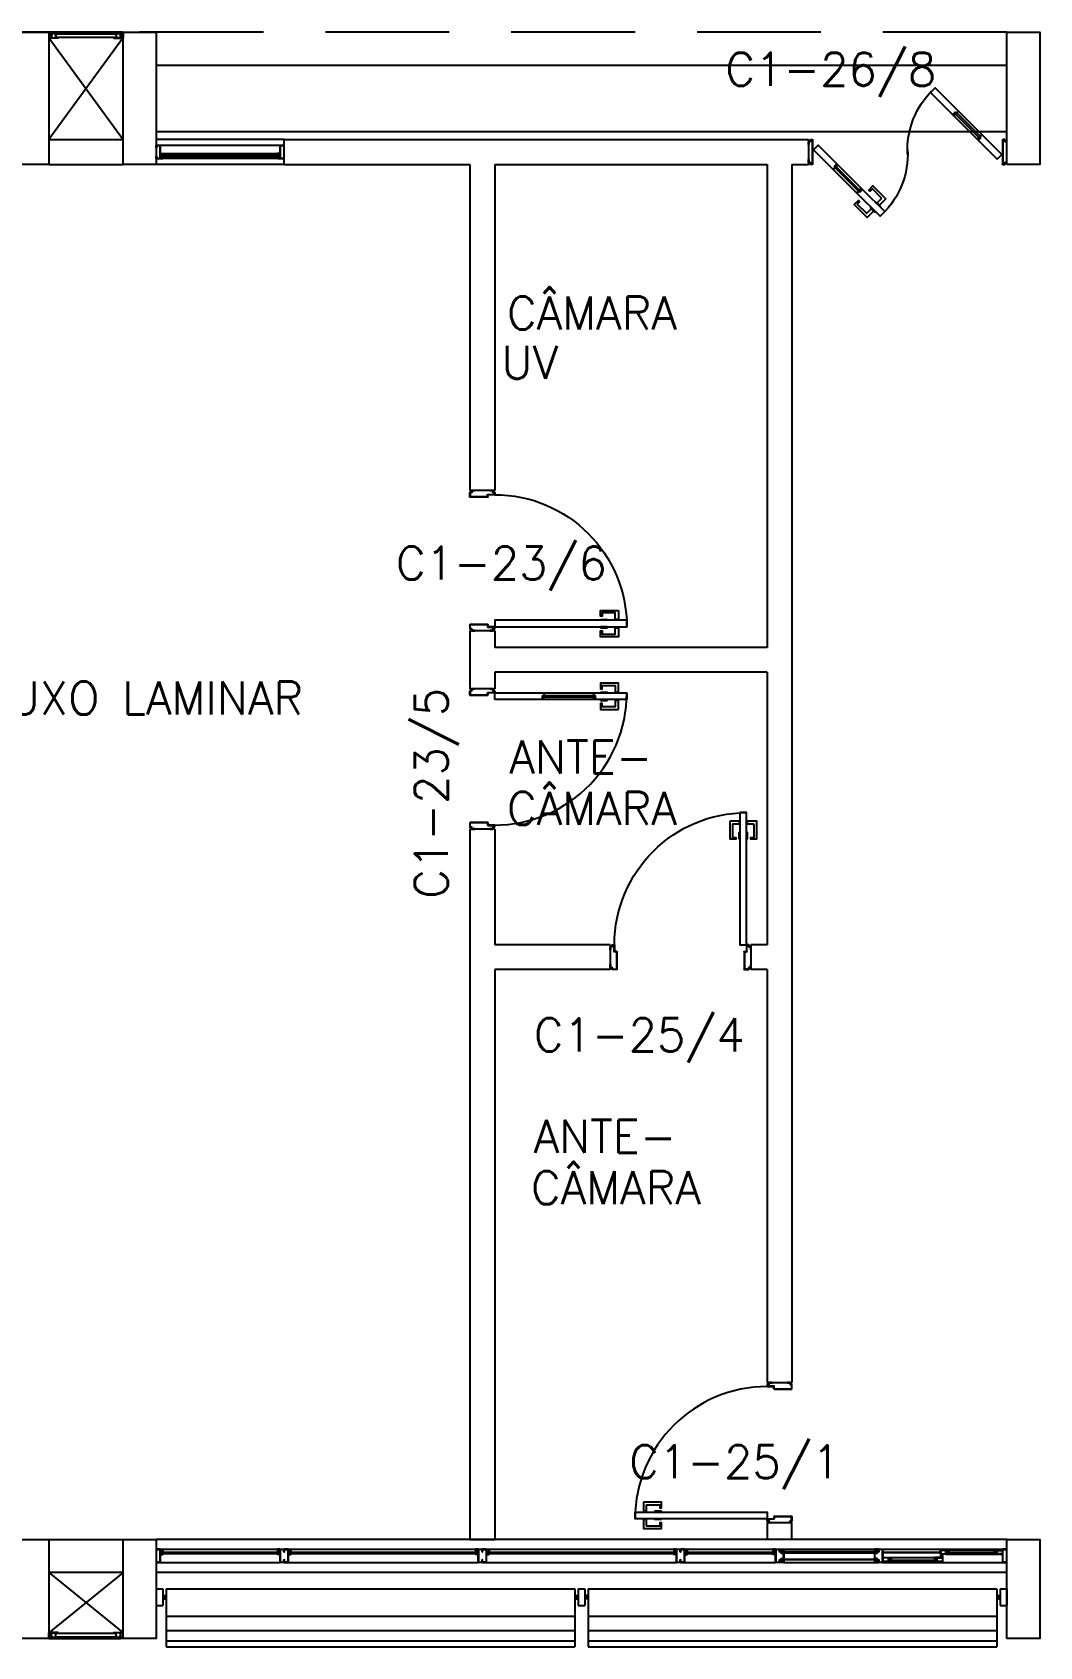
# Model space of a CAD drawing. Header units: millimetres. Extents: x 1887 to 2405, y 1100 to 1335.
# Drawn here: x 2093.66 to 2099.76, y 1164.95 to 1174.72 of the extents above; entities that cross this region are included whole.
import ezdxf

# ---------------------------------------------------------------- set-up
doc = ezdxf.new("R2010")
doc.units = ezdxf.units.MM
doc.linetypes.add('HIDDEN', pattern=[0.375, 0.25, -0.125])
for name, color, linetype in [('AR-ALV', 2, 'Continuous'), ('AR-BRISES', 1, 'Continuous'), ('AR-ESQ', 1, 'Continuous'), ('AR-ESTC', 3, 'Continuous'), ('AR-PEITORIL', 1, 'Continuous'), ('AR-PORTA', 1, 'Continuous'), ('AR-PROJ', 1, 'HIDDEN'), ('AR-SHAFT', 1, 'Continuous'), ('BR-LINHAS', 1, 'Continuous'), ('BR-MONTANTE', 242, 'Continuous'), ('BR-PAINEL', 1, 'Continuous'), ('BR-SUPORTE', 1, 'Continuous'), ('DT-ESQ-BAGUETE-C', 2, 'Continuous'), ('DT-ESQ-BAGUETE-V', 1, 'Continuous'), ('DT-ESQ-CHAPA DOBRADA-V', 1, 'Continuous'), ('DT-ESQ-MARCO-V', 1, 'Continuous'), ('DT-ESQ-PERFIL CADEIRA-C', 2, 'Continuous'), ('DT-ESQ-PERFIL CADEIRA-V', 1, 'Continuous'), ('DT-ESQ-PERFIL U SIMPLES-C', 2, 'Continuous'), ('DT-ESQ-PERFIL U-C', 2, 'Continuous'), ('DT-ESQ-PERFIL U-V', 1, 'Continuous'), ('DT-ESQ-VENEZIANA-C', 2, 'Continuous'), ('DT-ESQ-VENEZIANA-V', 2, 'Continuous'), ('DT-ESQ-VIDRO-C', 2, 'Continuous'), ('DT-ESQ-VIDRO-V', 2, 'Continuous'), ('ENDEREÇO', 2, 'Continuous'), ('maçaneta', 1, 'Continuous'), ('mov', 1, 'Continuous'), ('PM-PERFIL U-C', 2, 'Continuous'), ('PM-VIDRO', 1, 'Continuous'), ('pm1', 2, 'Continuous'), ('pm2', 2, 'Continuous'), ('TEXTO', 2, 'Continuous')]:
    doc.layers.add(name, color=color, linetype=linetype)
doc.styles.add('UNB-100', font='simplex.shx', dxfattribs={"height": 0.2})
doc.styles.add('UNB1-100', font='simplex.shx', dxfattribs={"height": 0.2})

# ---------------------------------------------------------------- blocks, each defined once
blk = doc.blocks.new('EF11-P')
at = {"layer": 'DT-ESQ-BAGUETE-C', "ltscale": 0.1}
for points in [[(0.039, -0.075), (0.0255, -0.075), (0.0255, -0.0735), (0.039, -0.0735), (0.039, -0.0615), (0.0255, -0.0615), (0.0255, -0.06), (0.039, -0.06, -0.414214), (0.0405, -0.0615), (0.0405, -0.0735, -0.414214)], [(0.736, -0.075), (0.7495, -0.075), (0.7495, -0.0735), (0.736, -0.0735), (0.736, -0.0615), (0.7495, -0.0615), (0.7495, -0.06), (0.736, -0.06, 0.414214), (0.7345, -0.0615), (0.7345, -0.0735, 0.414214)], [(0.814, -0.075), (0.8005, -0.075), (0.8005, -0.0735), (0.814, -0.0735), (0.814, -0.0615), (0.8005, -0.0615), (0.8005, -0.06), (0.814, -0.06, -0.414214), (0.8155, -0.0615), (0.8155, -0.0735, -0.414214)], [(1.936, -0.075), (1.9495, -0.075), (1.9495, -0.0735), (1.936, -0.0735), (1.936, -0.0615), (1.9495, -0.0615), (1.9495, -0.06), (1.936, -0.06, 0.414214), (1.9345, -0.0615), (1.9345, -0.0735, 0.414214)], [(2.014, -0.075), (2.0005, -0.075), (2.0005, -0.0735), (2.014, -0.0735), (2.014, -0.0615), (2.0005, -0.0615), (2.0005, -0.06), (2.014, -0.06, -0.414214), (2.0155, -0.0615), (2.0155, -0.0735, -0.414214)], [(3.136, -0.075), (3.1495, -0.075), (3.1495, -0.0735), (3.136, -0.0735), (3.136, -0.0615), (3.1495, -0.0615), (3.1495, -0.06), (3.136, -0.06, 0.414214), (3.1345, -0.0615), (3.1345, -0.0735, 0.414214)], [(3.214, -0.075), (3.2005, -0.075), (3.2005, -0.0735), (3.214, -0.0735), (3.214, -0.0615), (3.2005, -0.0615), (3.2005, -0.06), (3.214, -0.06, -0.414214), (3.2155, -0.0615), (3.2155, -0.0735, -0.414214)], [(3.736, -0.075), (3.7495, -0.075), (3.7495, -0.0735), (3.736, -0.0735), (3.736, -0.0615), (3.7495, -0.0615), (3.7495, -0.06), (3.736, -0.06, 0.414214), (3.7345, -0.0615), (3.7345, -0.0735, 0.414214)], [(4.7975, -0.08), (4.784, -0.08), (4.784, -0.0785), (4.797, -0.0785, 0.414214), (4.7975, -0.078), (4.7975, -0.067, 0.414214), (4.797, -0.0665), (4.784, -0.0665), (4.784, -0.065), (4.7975, -0.065, -0.414214), (4.799, -0.0665), (4.799, -0.0785, -0.414214)], [(5.0765, -0.08), (5.09, -0.08), (5.09, -0.0785), (5.077, -0.0785, -0.414214), (5.0765, -0.078), (5.0765, -0.067, -0.414214), (5.077, -0.0665), (5.09, -0.0665), (5.09, -0.065), (5.0765, -0.065, 0.414214), (5.075, -0.0665), (5.075, -0.0785, 0.414214)], [(4.4485, -0.125), (4.435, -0.125), (4.435, -0.1235), (4.448, -0.1235, 0.414214), (4.4485, -0.123), (4.4485, -0.112, 0.414214), (4.448, -0.1115), (4.435, -0.1115), (4.435, -0.11), (4.4485, -0.11, -0.414214), (4.45, -0.1115), (4.45, -0.1235, -0.414214)], [(4.714, -0.125), (4.7275, -0.125), (4.7275, -0.1235), (4.7145, -0.1235, -0.414214), (4.714, -0.123), (4.714, -0.112, -0.414214), (4.7145, -0.1115), (4.7275, -0.1115), (4.7275, -0.11), (4.714, -0.11, 0.414214), (4.7125, -0.1115), (4.7125, -0.1235, 0.414214)]]:
    blk.add_lwpolyline(points, format="xyb", close=True, dxfattribs=at)
at = {"layer": 'DT-ESQ-BAGUETE-V', "ltscale": 0.1}
for p, q in [((4.7975, -0.065), (5.0765, -0.065)), ((4.4485, -0.11), (4.714, -0.11))]:
    blk.add_line(p, q, dxfattribs=at)
at = {"layer": 'DT-ESQ-CHAPA DOBRADA-V', "ltscale": 0.1}
for p, q in [((4.4, -0.077), (4.749, -0.077)), ((4.4, -0.08), (4.749, -0.08))]:
    blk.add_line(p, q, dxfattribs=at)
at = {"layer": 'DT-ESQ-MARCO-V', "ltscale": 0.1}
for p, q in [((0.0235, -0.06), (0.7515, -0.06)), ((0.7985, -0.06), (1.9515, -0.06)), ((1.9985, -0.06), (3.1515, -0.06)), ((3.1985, -0.06), (3.7515, -0.06)), ((3.7985, -0.06), (4.3515, -0.06)), ((0.0235, -0.14), (0.7515, -0.14)), ((0.7985, -0.14), (1.9515, -0.14)), ((1.9985, -0.14), (3.1515, -0.14)), ((3.1985, -0.14), (3.7515, -0.14)), ((3.7985, -0.14), (4.3515, -0.14))]:
    blk.add_line(p, q, dxfattribs=at)
at = {"layer": 'DT-ESQ-PERFIL CADEIRA-C', "ltscale": 0.1}
for p, q in [((4.751, -0.0885), (4.7975, -0.0885)), ((5.125, -0.0885), (5.0765, -0.0885)), ((4.4, -0.1335), (4.4485, -0.1335)), ((4.7605, -0.1335), (4.714, -0.1335))]:
    blk.add_line(p, q, dxfattribs=at)
for points in [[(4.7975, -0.087, -1), (4.7975, -0.09), (4.751, -0.09, -0.414214), (4.749, -0.088), (4.749, -0.067, -0.414214), (4.751, -0.065), (4.7825, -0.065, -0.414214), (4.784, -0.0665), (4.784, -0.087)], [(4.784, -0.0885, -0.198913), (4.7829, -0.0881, -0.198913), (4.7825, -0.087), (4.7825, -0.067, 0.414214), (4.782, -0.0665), (4.751, -0.0665, 0.414214), (4.7505, -0.067), (4.7505, -0.088, 0.414214), (4.751, -0.0885)], [(5.0765, -0.09), (5.125, -0.09), (5.125, -0.0885), (5.09, -0.0885, 0.198912), (5.0911, -0.0881, 0.198913), (5.0915, -0.087), (5.0915, -0.067, -0.414214), (5.092, -0.0665), (5.125, -0.0665), (5.125, -0.065), (5.0915, -0.065, 0.414214), (5.09, -0.0665), (5.09, -0.0785), (5.09, -0.08), (5.09, -0.087), (5.0765, -0.087, 1)], [(4.4485, -0.135), (4.4, -0.135), (4.4, -0.1335), (4.435, -0.1335, -0.198912), (4.4339, -0.1331, -0.198913), (4.4335, -0.132), (4.4335, -0.112, 0.414214), (4.433, -0.1115), (4.4, -0.1115), (4.4, -0.11), (4.4335, -0.11, -0.414214), (4.435, -0.1115), (4.435, -0.1235), (4.435, -0.125), (4.435, -0.132), (4.4485, -0.132, -1)], [(4.714, -0.132, 1), (4.714, -0.135), (4.7605, -0.135, 0.414214), (4.7625, -0.133), (4.7625, -0.112, 0.414214), (4.7605, -0.11), (4.729, -0.11, 0.414214), (4.7275, -0.1115), (4.7275, -0.132)], [(4.7275, -0.1335, 0.198913), (4.7286, -0.1331, 0.198913), (4.729, -0.132), (4.729, -0.112, -0.414214), (4.7295, -0.1115), (4.7605, -0.1115, -0.414214), (4.761, -0.112), (4.761, -0.133, -0.414214), (4.7605, -0.1335)]]:
    blk.add_lwpolyline(points, format="xyb", close=True, dxfattribs=at)
at = {"layer": 'DT-ESQ-PERFIL CADEIRA-V', "ltscale": 0.1}
for p, q in [((4.7825, -0.09), (5.0765, -0.09)), ((4.4485, -0.135), (4.714, -0.135))]:
    blk.add_line(p, q, dxfattribs=at)
at = {"layer": 'DT-ESQ-PERFIL U SIMPLES-C', "ltscale": 0.1}
for points in [[(4.751, -0.102), (4.759, -0.102), (4.759, -0.1005), (4.751, -0.1005, -0.414214), (4.7505, -0.1), (4.7505, -0.092, -0.414214), (4.751, -0.0915), (4.759, -0.0915), (4.759, -0.09), (4.751, -0.09, 0.414214), (4.749, -0.092), (4.749, -0.1, 0.414214)], [(4.7605, -0.098), (4.7525, -0.098), (4.7525, -0.0995), (4.7605, -0.0995, -0.414214), (4.761, -0.1), (4.761, -0.108, -0.414214), (4.7605, -0.1085), (4.7525, -0.1085), (4.7525, -0.11), (4.7605, -0.11, 0.414214), (4.7625, -0.108), (4.7625, -0.1, 0.414214)]]:
    blk.add_lwpolyline(points, format="xyb", close=True, dxfattribs=at)
at = {"layer": 'DT-ESQ-PERFIL U-C', "ltscale": 0.1}
for points in [[(0.025, -0.0905), (0.025, -0.0905, 0.414214), (0.0235, -0.092), (0.0235, -0.1385), (0.0015, -0.1385), (0.0015, -0.125), (0, -0.125), (0, -0.1385, 0.414214), (0.0015, -0.14), (0.0235, -0.14, 0.414214), (0.025, -0.1385), (0.025, -0.092), (0.0385, -0.092, 1), (0.0385, -0.089), (0.025, -0.089), (0.025, -0.0615, 0.414214), (0.0235, -0.06), (0.0015, -0.06, 0.414214), (0, -0.0615), (0, -0.075), (0.0015, -0.075), (0.0015, -0.0615), (0.0235, -0.0615), (0.0235, -0.089, 0.414214), (0.025, -0.0905), (0.0385, -0.0905)], [(0.75, -0.0905), (0.75, -0.0905, -0.414214), (0.7515, -0.092), (0.7515, -0.1385), (0.7735, -0.1385), (0.7735, -0.125), (0.775, -0.125), (0.775, -0.1385, -0.414214), (0.7735, -0.14), (0.7515, -0.14, -0.414214), (0.75, -0.1385), (0.75, -0.092), (0.7365, -0.092, -1), (0.7365, -0.089), (0.75, -0.089), (0.75, -0.0615, -0.414214), (0.7515, -0.06), (0.7735, -0.06, -0.414214), (0.775, -0.0615), (0.775, -0.075), (0.7735, -0.075), (0.7735, -0.0615), (0.7515, -0.0615), (0.7515, -0.089, -0.414214), (0.75, -0.0905), (0.7365, -0.0905)], [(0.8, -0.0905), (0.8, -0.0905, 0.414214), (0.7985, -0.092), (0.7985, -0.1385), (0.7765, -0.1385), (0.7765, -0.125), (0.775, -0.125), (0.775, -0.1385, 0.414214), (0.7765, -0.14), (0.7985, -0.14, 0.414214), (0.8, -0.1385), (0.8, -0.092), (0.8135, -0.092, 1), (0.8135, -0.089), (0.8, -0.089), (0.8, -0.0615, 0.414214), (0.7985, -0.06), (0.7765, -0.06, 0.414214), (0.775, -0.0615), (0.775, -0.075), (0.7765, -0.075), (0.7765, -0.0615), (0.7985, -0.0615), (0.7985, -0.089, 0.414214), (0.8, -0.0905), (0.8135, -0.0905)], [(1.95, -0.0905), (1.95, -0.0905, -0.414214), (1.9515, -0.092), (1.9515, -0.1385), (1.9735, -0.1385), (1.9735, -0.125), (1.975, -0.125), (1.975, -0.1385, -0.414214), (1.9735, -0.14), (1.9515, -0.14, -0.414214), (1.95, -0.1385), (1.95, -0.092), (1.9365, -0.092, -1), (1.9365, -0.089), (1.95, -0.089), (1.95, -0.0615, -0.414214), (1.9515, -0.06), (1.9735, -0.06, -0.414214), (1.975, -0.0615), (1.975, -0.075), (1.9735, -0.075), (1.9735, -0.0615), (1.9515, -0.0615), (1.9515, -0.089, -0.414214), (1.95, -0.0905), (1.9365, -0.0905)], [(2, -0.0905), (2, -0.0905, 0.414214), (1.9985, -0.092), (1.9985, -0.1385), (1.9765, -0.1385), (1.9765, -0.125), (1.975, -0.125), (1.975, -0.1385, 0.414214), (1.9765, -0.14), (1.9985, -0.14, 0.414214), (2, -0.1385), (2, -0.092), (2.0135, -0.092, 1), (2.0135, -0.089), (2, -0.089), (2, -0.0615, 0.414214), (1.9985, -0.06), (1.9765, -0.06, 0.414214), (1.975, -0.0615), (1.975, -0.075), (1.9765, -0.075), (1.9765, -0.0615), (1.9985, -0.0615), (1.9985, -0.089, 0.414214), (2, -0.0905), (2.0135, -0.0905)], [(3.15, -0.0905), (3.15, -0.0905, -0.414214), (3.1515, -0.092), (3.1515, -0.1385), (3.1735, -0.1385), (3.1735, -0.125), (3.175, -0.125), (3.175, -0.1385, -0.414214), (3.1735, -0.14), (3.1515, -0.14, -0.414214), (3.15, -0.1385), (3.15, -0.092), (3.1365, -0.092, -1), (3.1365, -0.089), (3.15, -0.089), (3.15, -0.0615, -0.414214), (3.1515, -0.06), (3.1735, -0.06, -0.414214), (3.175, -0.0615), (3.175, -0.075), (3.1735, -0.075), (3.1735, -0.0615), (3.1515, -0.0615), (3.1515, -0.089, -0.414214), (3.15, -0.0905), (3.1365, -0.0905)], [(3.2, -0.0905), (3.2, -0.0905, 0.414214), (3.1985, -0.092), (3.1985, -0.1385), (3.1765, -0.1385), (3.1765, -0.125), (3.175, -0.125), (3.175, -0.1385, 0.414214), (3.1765, -0.14), (3.1985, -0.14, 0.414214), (3.2, -0.1385), (3.2, -0.092), (3.2135, -0.092, 1), (3.2135, -0.089), (3.2, -0.089), (3.2, -0.0615, 0.414214), (3.1985, -0.06), (3.1765, -0.06, 0.414214), (3.175, -0.0615), (3.175, -0.075), (3.1765, -0.075), (3.1765, -0.0615), (3.1985, -0.0615), (3.1985, -0.089, 0.414214), (3.2, -0.0905), (3.2135, -0.0905)], [(3.75, -0.0905), (3.75, -0.0905, -0.414214), (3.7515, -0.092), (3.7515, -0.1385), (3.7735, -0.1385), (3.7735, -0.125), (3.775, -0.125), (3.775, -0.1385, -0.414214), (3.7735, -0.14), (3.7515, -0.14, -0.414214), (3.75, -0.1385), (3.75, -0.092), (3.7365, -0.092, -1), (3.7365, -0.089), (3.75, -0.089), (3.75, -0.0615, -0.414214), (3.7515, -0.06), (3.7735, -0.06, -0.414214), (3.775, -0.0615), (3.775, -0.075), (3.7735, -0.075), (3.7735, -0.0615), (3.7515, -0.0615), (3.7515, -0.089, -0.414214), (3.75, -0.0905), (3.7365, -0.0905)]]:
    blk.add_lwpolyline(points, format="xyb", dxfattribs=at)
for points in [[(3.8, -0.1285), (3.8, -0.1385, -0.414214), (3.7985, -0.14), (3.7765, -0.14, -0.414214), (3.775, -0.1385), (3.775, -0.125), (3.7765, -0.125), (3.7765, -0.138, 0.414214), (3.777, -0.1385), (3.798, -0.1385, 0.414214), (3.7985, -0.138), (3.7985, -0.1285), (3.7855, -0.1285, -0.414214), (3.784, -0.127), (3.784, -0.117, -0.414214), (3.7855, -0.1155), (3.7985, -0.1155), (3.7985, -0.0845), (3.7855, -0.0845, -0.414214), (3.784, -0.083), (3.784, -0.073, -0.414214), (3.7855, -0.0715), (3.7985, -0.0715), (3.7985, -0.062, 0.414214), (3.798, -0.0615), (3.777, -0.0615, 0.414214), (3.7765, -0.062), (3.7765, -0.075), (3.775, -0.075), (3.775, -0.0615, -0.414214), (3.7765, -0.06), (3.7985, -0.06, -0.414214), (3.8, -0.0615), (3.8, -0.0715, -0.414214), (3.7985, -0.073), (3.7855, -0.073), (3.7855, -0.083), (3.7985, -0.083), (3.7985, -0.083, -0.414214), (3.8, -0.0845), (3.8, -0.1155, -0.414214), (3.7985, -0.117), (3.7985, -0.117), (3.7855, -0.117), (3.7855, -0.127), (3.7985, -0.127, -0.414214)], [(4.35, -0.1285), (4.35, -0.1385, 0.414214), (4.3515, -0.14), (4.3735, -0.14, 0.414214), (4.375, -0.1385), (4.375, -0.125), (4.3735, -0.125), (4.3735, -0.138, -0.414214), (4.373, -0.1385), (4.352, -0.1385, -0.414214), (4.3515, -0.138), (4.3515, -0.1285), (4.3645, -0.1285, 0.414214), (4.366, -0.127), (4.366, -0.117, 0.414214), (4.3645, -0.1155), (4.3515, -0.1155), (4.3515, -0.0845), (4.3645, -0.0845, 0.414214), (4.366, -0.083), (4.366, -0.073, 0.414214), (4.3645, -0.0715), (4.3515, -0.0715), (4.3515, -0.062, -0.414214), (4.352, -0.0615), (4.373, -0.0615, -0.414214), (4.3735, -0.062), (4.3735, -0.075), (4.375, -0.075), (4.375, -0.0615, 0.414214), (4.3735, -0.06), (4.3515, -0.06, 0.414214), (4.35, -0.0615), (4.35, -0.0715, 0.414214), (4.3515, -0.073), (4.3645, -0.073), (4.3645, -0.083), (4.3515, -0.083), (4.3515, -0.083, 0.414214), (4.35, -0.0845), (4.35, -0.1155, 0.414214), (4.3515, -0.117), (4.3515, -0.117), (4.3645, -0.117), (4.3645, -0.127), (4.3515, -0.127, 0.414214)], [(4.375, -0.0615, -0.414214), (4.3765, -0.06), (4.3985, -0.06, -0.414214), (4.4, -0.0615), (4.4, -0.1385, -0.414214), (4.3985, -0.14), (4.3765, -0.14, -0.414214), (4.375, -0.1385), (4.375, -0.125), (4.3765, -0.125), (4.3765, -0.138, 0.414214), (4.377, -0.1385), (4.398, -0.1385, 0.414214), (4.3985, -0.138), (4.3985, -0.062, 0.414214), (4.398, -0.0615), (4.377, -0.0615, 0.414214), (4.3765, -0.062), (4.3765, -0.075), (4.375, -0.075)], [(5.15, -0.0615, 0.414214), (5.1485, -0.06), (5.1265, -0.06, 0.414214), (5.125, -0.0615), (5.125, -0.1385, 0.414214), (5.1265, -0.14), (5.1485, -0.14, 0.414214), (5.15, -0.1385), (5.15, -0.125), (5.1485, -0.125), (5.1485, -0.138, -0.414214), (5.148, -0.1385), (5.127, -0.1385, -0.414214), (5.1265, -0.138), (5.1265, -0.062, -0.414214), (5.127, -0.0615), (5.148, -0.0615, -0.414214), (5.1485, -0.062), (5.1485, -0.075), (5.15, -0.075)]]:
    blk.add_lwpolyline(points, format="xyb", close=True, dxfattribs=at)
at = {"layer": 'DT-ESQ-PERFIL U-V', "ltscale": 0.1}
for p, q in [((4.3985, -0.06), (5.1265, -0.06)), ((4.3985, -0.14), (5.1265, -0.14))]:
    blk.add_line(p, q, dxfattribs=at)
at = {"layer": 'DT-ESQ-VIDRO-C', "ltscale": 0.1}
for points in [[(0.027, -0.087), (0.027, -0.077), (0.748, -0.077), (0.748, -0.087)], [(0.802, -0.087), (0.802, -0.077), (1.948, -0.077), (1.948, -0.087)], [(2.002, -0.087), (2.002, -0.077), (3.148, -0.077), (3.148, -0.087)], [(3.202, -0.087), (3.202, -0.077), (3.748, -0.077), (3.748, -0.087)], [(4.3625, -0.081), (4.3625, -0.075), (3.7875, -0.075), (3.7875, -0.081)], [(5.0875, -0.085), (5.0875, -0.082), (4.7865, -0.082), (4.7865, -0.085)], [(4.438, -0.13), (4.438, -0.127), (4.7245, -0.127), (4.7245, -0.13)]]:
    blk.add_lwpolyline(points, close=True, dxfattribs=at)
at = {"layer": 'DT-ESQ-VIDRO-V', "ltscale": 0.1}
blk.add_lwpolyline([(4.3625, -0.119), (4.3625, -0.125), (3.7875, -0.125), (3.7875, -0.119)], close=True, dxfattribs=at)
blk = doc.blocks.new('EF01-P')
at = {"layer": 'DT-ESQ-BAGUETE-C', "ltscale": 0.1}
for points in [[(0.0015, 0.035), (0.015, 0.035), (0.015, 0.0335), (0.0015, 0.0335), (0.0015, 0.005), (0.015, 0.005), (0.015, 0.0035), (0.0015, 0.0035, -0.414214), (0, 0.005), (0, 0.0335, -0.414214)], [(0.4485, 0.035), (0.435, 0.035), (0.435, 0.0335), (0.4485, 0.0335), (0.4485, 0.005), (0.435, 0.005), (0.435, 0.0035), (0.4485, 0.0035, 0.414214), (0.45, 0.005), (0.45, 0.0335, 0.414214)]]:
    blk.add_lwpolyline(points, format="xyb", close=True, dxfattribs=at)
at = {"layer": 'DT-ESQ-PERFIL CADEIRA-C', "color": 2, "ltscale": 0.1}
for points in [[(0.01, 0.0015), (0.01, 0.003), (0.0015, 0.003, 1), (0.0015, 0), (0.015, 0, 0.414214), (0.0165, 0.0015), (0.0165, 0.0335), (0.043, 0.0335)], [(0.407, 0.0065), (0.432, 0.0065), (0.432, 0.0165), (0.4335, 0.0165), (0.4335, 0.0065, -0.414214), (0.432, 0.005), (0.407, 0.005), (0.3935, 0.005, -1), (0.3935, 0.008), (0.407, 0.008), (0.407, 0.02), (0.407, 0.032), (0.3935, 0.032, -1), (0.3935, 0.035), (0.407, 0.035), (0.4335, 0.035, -0.414214), (0.435, 0.0335), (0.435, 0.0015), (0.4485, 0.0015)]]:
    blk.add_lwpolyline(points, format="xyb", dxfattribs=at)
at = {"layer": 'DT-ESQ-PERFIL CADEIRA-C', "ltscale": 0.1}
for points in [[(0.043, 0.0065), (0.018, 0.0065), (0.018, 0.0165), (0.0165, 0.0165), (0.0165, 0.0065, 0.414214), (0.018, 0.005), (0.043, 0.005), (0.0565, 0.005, 1), (0.0565, 0.008), (0.043, 0.008), (0.043, 0.02), (0.043, 0.032), (0.0565, 0.032, 1), (0.0565, 0.035), (0.043, 0.035), (0.0165, 0.035, 0.414214), (0.015, 0.0335), (0.015, 0.0015), (0.0015, 0.0015)], [(0.0415, 0.02), (0.0415, 0.032, -0.414214), (0.043, 0.0335), (0.0565, 0.0335)], [(0.0415, 0.02), (0.0415, 0.008, 0.414214), (0.043, 0.0065), (0.0565, 0.0065)], [(0.4085, 0.02), (0.4085, 0.032, 0.414214), (0.407, 0.0335), (0.3935, 0.0335)], [(0.4085, 0.02), (0.4085, 0.008, -0.414214), (0.407, 0.0065), (0.3935, 0.0065)], [(0.44, 0.0015), (0.44, 0.003), (0.4485, 0.003, -1), (0.4485, 0), (0.435, 0, -0.414214), (0.4335, 0.0015), (0.4335, 0.0335), (0.407, 0.0335)]]:
    blk.add_lwpolyline(points, format="xyb", dxfattribs=at)
at = {"layer": 'DT-ESQ-PERFIL CADEIRA-V', "ltscale": 0.1}
blk.add_line((0.015, 0), (0.435, 0), dxfattribs=at)
at = {"layer": 'DT-ESQ-VENEZIANA-C', "ltscale": 0.1}
for p, q in [((0.043, 0.0105), (0.407, 0.0105)), ((0.043, 0.009), (0.407, 0.009))]:
    blk.add_line(p, q, dxfattribs=at)
at = {"layer": 'DT-ESQ-VENEZIANA-V', "ltscale": 0.1}
blk.add_line((0.043, 0.031), (0.407, 0.031), dxfattribs=at)
blk = doc.blocks.new('BR-MODULO1')
at = {"layer": 'BR-LINHAS'}
for p, q in [((0.06, -0.2648), (2.535, -0.2648)), ((2.615, -0.2648), (5.09, -0.2648)), ((0.06, -0.3524), (2.535, -0.3524)), ((2.615, -0.3524), (5.09, -0.3524)), ((0.06, -0.4147), (2.535, -0.4147)), ((2.615, -0.4147), (5.09, -0.4147))]:
    blk.add_line(p, q, dxfattribs=at)
at = {"layer": 'BR-MONTANTE'}
for p, q in [((0, -0.1), (0, -0.2)), ((0, -0.1), (0.04, -0.1)), ((0.04, -0.1), (0.04, -0.2)), ((2.5547, -0.1), (2.5947, -0.1)), ((2.5547, -0.1), (2.5547, -0.2)), ((2.5947, -0.1), (2.5947, -0.2)), ((5.11, -0.1), (5.11, -0.2)), ((5.11, -0.1), (5.15, -0.1)), ((5.15, -0.1), (5.15, -0.2)), ((0, -0.2), (0.04, -0.2)), ((2.5547, -0.2), (2.5947, -0.2)), ((5.11, -0.2), (5.15, -0.2))]:
    blk.add_line(p, q, dxfattribs=at)
at = {"layer": 'BR-PAINEL'}
for p, q in [((0.06, -0.1), (2.535, -0.1)), ((0.06, -0.1), (0.06, -0.45)), ((2.535, -0.1), (2.535, -0.45)), ((2.615, -0.1), (2.615, -0.45)), ((2.615, -0.1), (5.09, -0.1)), ((5.09, -0.1), (5.09, -0.45)), ((0.06, -0.45), (2.535, -0.45)), ((2.615, -0.45), (5.09, -0.45))]:
    blk.add_line(p, q, dxfattribs=at)
at = {"layer": 'BR-SUPORTE'}
for p, q in [((0.04, -0.14), (0.06, -0.14)), ((0.04, -0.16), (0.06, -0.16)), ((0.05, -0.14), (0.05, -0.16)), ((2.5347, -0.14), (2.5547, -0.14)), ((2.5347, -0.16), (2.5547, -0.16)), ((2.5447, -0.14), (2.5447, -0.16)), ((2.6147, -0.14), (2.5947, -0.14)), ((2.6147, -0.16), (2.5947, -0.16)), ((2.6047, -0.14), (2.6047, -0.16)), ((5.09, -0.14), (5.11, -0.14)), ((5.09, -0.16), (5.11, -0.16)), ((5.1, -0.14), (5.1, -0.16))]:
    blk.add_line(p, q, dxfattribs=at)
blk = doc.blocks.new('EF04A-P')
at = {"layer": 'DT-ESQ-BAGUETE-C', "ltscale": 0.1}
for points in [[(0.039, -0.05), (0.0255, -0.05), (0.0255, -0.0485), (0.039, -0.0485), (0.039, -0.0365), (0.0255, -0.0365), (0.0255, -0.035), (0.039, -0.035, -0.414214), (0.0405, -0.0365), (0.0405, -0.0485, -0.414214)], [(0.736, -0.05), (0.7495, -0.05), (0.7495, -0.0485), (0.736, -0.0485), (0.736, -0.0365), (0.7495, -0.0365), (0.7495, -0.035), (0.736, -0.035, 0.414214), (0.7345, -0.0365), (0.7345, -0.0485, 0.414214)]]:
    blk.add_lwpolyline(points, format="xyb", close=True, dxfattribs=at)
at = {"layer": 'DT-ESQ-BAGUETE-V', "ltscale": 0.1}
blk.add_line((0.736, -0.05), (0.039, -0.05), dxfattribs=at)
at = {"layer": 'DT-ESQ-CHAPA DOBRADA-V', "ltscale": 0.1}
blk.add_line((0.735, -0.067), (0.04, -0.067), dxfattribs=at)
at = {"layer": 'DT-ESQ-MARCO-V', "ltscale": 0.1}
for p, q in [((0.0235, -0.035), (0.7515, -0.035)), ((0.0235, -0.115), (0.7515, -0.115))]:
    blk.add_line(p, q, dxfattribs=at)
at = {"layer": 'DT-ESQ-PERFIL U-C', "ltscale": 0.1}
for points in [[(0.025, -0.0655), (0.025, -0.0655, 0.414214), (0.0235, -0.067), (0.0235, -0.1135), (0.0015, -0.1135), (0.0015, -0.1), (0, -0.1), (0, -0.1135, 0.414214), (0.0015, -0.115), (0.0235, -0.115, 0.414214), (0.025, -0.1135), (0.025, -0.067), (0.04, -0.067, 1), (0.04, -0.064), (0.025, -0.064), (0.025, -0.0365, 0.414214), (0.0235, -0.035), (0.0015, -0.035, 0.414214), (0, -0.0365), (0, -0.05), (0.0015, -0.05), (0.0015, -0.0365), (0.0235, -0.0365), (0.0235, -0.064, 0.414214), (0.025, -0.0655), (0.04, -0.0655)], [(0.75, -0.0655), (0.75, -0.0655, -0.414214), (0.7515, -0.067), (0.7515, -0.1135), (0.7735, -0.1135), (0.7735, -0.1), (0.775, -0.1), (0.775, -0.1135, -0.414214), (0.7735, -0.115), (0.7515, -0.115, -0.414214), (0.75, -0.1135), (0.75, -0.067), (0.735, -0.067, -1), (0.735, -0.064), (0.75, -0.064), (0.75, -0.0365, -0.414214), (0.7515, -0.035), (0.7735, -0.035, -0.414214), (0.775, -0.0365), (0.775, -0.05), (0.7735, -0.05), (0.7735, -0.0365), (0.7515, -0.0365), (0.7515, -0.064, -0.414214), (0.75, -0.0655), (0.735, -0.0655)]]:
    blk.add_lwpolyline(points, format="xyb", dxfattribs=at)
at = {"layer": 'DT-ESQ-VIDRO-C', "ltscale": 0.1}
blk.add_lwpolyline([(0.027, -0.062), (0.027, -0.052), (0.748, -0.052), (0.748, -0.062)], close=True, dxfattribs=at)
blk = doc.blocks.new('PM7B')
at = {"layer": 'maçaneta'}
for points in [[(0.7317, -0.2081), (0.7706, -0.247), (0.7848, -0.2329), (0.7576, -0.2056, -0.414214), (0.7576, -0.2035), (0.8131, -0.148), (0.8272, -0.1622), (0.8343, -0.1551), (0.8095, -0.1303)], [(0.806, -0.2824), (0.8449, -0.3213), (0.9227, -0.2435), (0.8979, -0.2187), (0.8908, -0.2258), (0.905, -0.2399), (0.8495, -0.2954, -0.414214), (0.8474, -0.2954), (0.8201, -0.2682)], [(0.8449, -0.3213), (0.806, -0.2824), (0.8201, -0.2682), (0.8474, -0.2954, 0.414214), (0.8495, -0.2954), (0.905, -0.2399), (0.8908, -0.2258), (0.8979, -0.2187), (0.9227, -0.2435)]]:
    blk.add_lwpolyline(points, format="xyb", close=True, dxfattribs=at)
for points in [[(0.7918, -0.2258), (0.7636, -0.2541), (0.7671, -0.2576), (0.7954, -0.2293)], [(0.7918, -0.2258), (0.7636, -0.2541), (0.7671, -0.2576), (0.7954, -0.2293)], [(0.8272, -0.2612), (0.7989, -0.2894), (0.7954, -0.2859), (0.8237, -0.2576)], [(0.8272, -0.2612), (0.7989, -0.2894), (0.7954, -0.2859), (0.8237, -0.2576)]]:
    blk.add_lwpolyline(points, close=True, dxfattribs=at)
at = {"layer": 'mov'}
for centre, start, end in [((0.0994, 0.0888), 356.80287, 46.39924), ((1.1006, 0.0612), 176.80287, 226.39924)]:
    blk.add_arc(centre, 0.5014, start, end, dxfattribs=at)
at = {"layer": 'PM-PERFIL U-C'}
for p, q in [((0, 0.12), (0, 0.1385)), ((0.002, 0.12), (0, 0.12)), ((0.0015, 0.14), (0.01, 0.14)), ((0.0105, 0.138), (0.002, 0.138)), ((0.002, 0.138), (0.002, 0.12)), ((0.01, 0.14), (0.01, 0.1485)), ((0.0115, 0.15), (0.0235, 0.15)), ((0.023, 0.148), (0.012, 0.148)), ((0.012, 0.148), (0.012, 0.1395)), ((0.023, 0.148), (0.023, 0.002)), ((0.025, 0.1485), (0.025, 0.0015)), ((1.175, 0.1485), (1.175, 0.0015)), ((1.1885, 0.15), (1.1765, 0.15)), ((1.177, 0.148), (1.188, 0.148)), ((1.177, 0.148), (1.177, 0.002)), ((1.188, 0.148), (1.188, 0.1395)), ((1.1895, 0.138), (1.198, 0.138)), ((1.19, 0.14), (1.19, 0.1485)), ((1.1985, 0.14), (1.19, 0.14)), ((1.198, 0.138), (1.198, 0.12)), ((1.198, 0.12), (1.2, 0.12)), ((1.2, 0.12), (1.2, 0.1385)), ((0, 0.0115), (0, 0.03)), ((0, 0.03), (0.002, 0.03)), ((0.01, 0.01), (0.0015, 0.01)), ((0.002, 0.03), (0.002, 0.012)), ((0.002, 0.012), (0.0105, 0.012)), ((0.01, 0.0015), (0.01, 0.01)), ((0.0235, 0), (0.0115, 0)), ((0.012, 0.0105), (0.012, 0.002)), ((0.012, 0.002), (0.023, 0.002)), ((1.1765, 0), (1.1885, 0)), ((1.188, 0.002), (1.177, 0.002)), ((1.188, 0.0105), (1.188, 0.002)), ((1.198, 0.012), (1.1895, 0.012)), ((1.19, 0.01), (1.1985, 0.01)), ((1.19, 0.0015), (1.19, 0.01)), ((1.198, 0.03), (1.198, 0.012)), ((1.2, 0.03), (1.198, 0.03)), ((1.2, 0.0115), (1.2, 0.03))]:
    blk.add_line(p, q, dxfattribs=at)
for centre, start, end in [((0.0015, 0.1385), 90, 180), ((0.0115, 0.1485), 90, 180), ((0.0105, 0.1395), 270, 0), ((0.0235, 0.1485), 0, 90), ((1.1765, 0.1485), 90, 180), ((1.1895, 0.1395), 180, 270), ((1.1885, 0.1485), 0, 90), ((1.1985, 0.1385), 0, 90), ((0.0015, 0.0115), 180, 270), ((0.0115, 0.0015), 180, 270), ((0.0105, 0.0105), 0, 90), ((0.0235, 0.0015), 269.93864, 0), ((1.1765, 0.0015), 180, 270.06136), ((1.1895, 0.0105), 90, 180), ((1.1885, 0.0015), 270, 0), ((1.1985, 0.0115), 270, 0)]:
    blk.add_arc(centre, 0.0015, start, end, dxfattribs=at)
at = {"layer": 'PM-VIDRO'}
for p, q in [((0.1607, 0.1707), (0.3021, 0.3122)), ((0.3092, 0.3051), (0.1677, 0.1637)), ((0.8908, -0.1551), (1.0323, -0.0137)), ((1.0393, -0.0207), (0.8979, -0.1622))]:
    blk.add_line(p, q, dxfattribs=at)
at = {"layer": 'pm1'}
for p, q in [((0.3021, 0.3122), (0.2915, 0.3228)), ((0.3021, 0.3122), (0.3092, 0.3192)), ((0.3268, 0.3016), (0.3092, 0.3192)), ((0.3162, 0.3122), (0.3092, 0.3051)), ((0.3198, 0.2945), (0.3092, 0.3051)), ((0.3268, 0.3016), (0.3198, 0.2945)), ((0.0296, 0.0609), (0.1501, 0.1813)), ((0.1783, 0.1531), (0.0579, 0.0326)), ((0.1501, 0.1813), (0.1607, 0.1707)), ((0.1536, 0.1637), (0.1607, 0.1707)), ((0.1713, 0.146), (0.1536, 0.1637)), ((0.1677, 0.1637), (0.1607, 0.1566)), ((0.1677, 0.1637), (0.1783, 0.1531)), ((0.1783, 0.1531), (0.1713, 0.146)), ((0.0579, 0.0326), (0.0296, 0.0609)), ((1.0217, -0.0031), (1.0287, 0.004)), ((1.0287, 0.004), (1.0464, -0.0137)), ((1.0323, -0.0137), (1.0393, -0.0066)), ((1.0464, -0.0137), (1.0393, -0.0207)), ((0.8732, -0.1516), (0.8802, -0.1445)), ((0.8732, -0.1516), (0.8908, -0.1692)), ((0.8802, -0.1445), (0.8908, -0.1551)), ((0.8838, -0.1622), (0.8908, -0.1551)), ((0.8979, -0.1622), (0.8908, -0.1692)), ((0.8979, -0.1622), (0.9085, -0.1728))]:
    blk.add_line(p, q, dxfattribs=at)
for points in [[(0.2915, 0.3228), (0.4329, 0.4642), (0.4612, 0.4359), (0.3198, 0.2945)], [(1.0323, -0.0137), (1.0217, -0.0031), (1.1421, 0.1174), (1.1704, 0.0891), (1.0499, -0.0313), (1.0393, -0.0207)], [(0.9085, -0.1728), (0.7671, -0.3142), (0.7388, -0.2859), (0.8732, -0.1516)]]:
    blk.add_lwpolyline(points, dxfattribs=at)
at = {"layer": 'pm2'}
for p, q in [((0.1501, 0.1813), (0.2915, 0.3228)), ((0.3198, 0.2945), (0.1783, 0.1531)), ((0.8802, -0.1445), (1.0217, -0.0031)), ((1.0499, -0.0313), (0.9085, -0.1728))]:
    blk.add_line(p, q, dxfattribs=at)
blk = doc.blocks.new('PM3')
at = {"layer": 'maçaneta'}
for points in [[(0.02, 0.825), (-0.035, 0.825), (-0.035, 0.715), (0, 0.715), (0, 0.725), (-0.02, 0.725), (-0.02, 0.8035, -0.414214), (-0.0185, 0.805), (0.02, 0.805)], [(0.125, 0.825), (0.07, 0.825), (0.07, 0.805), (0.1085, 0.805, -0.414214), (0.11, 0.8035), (0.11, 0.725), (0.09, 0.725), (0.09, 0.715), (0.125, 0.715)]]:
    blk.add_lwpolyline(points, format="xyb", close=True, dxfattribs=at)
for points in [[(0.02, 0.715), (0.02, 0.755), (0.025, 0.755), (0.025, 0.715)], [(0.07, 0.715), (0.07, 0.755), (0.065, 0.755), (0.065, 0.715)]]:
    blk.add_lwpolyline(points, close=True, dxfattribs=at)
at = {"layer": 'mov'}
blk.add_arc((0.025, 0.075), 0.8, 0, 90, dxfattribs=at)
at = {"layer": 'PM-PERFIL U-C'}
for p, q in [((0, 0.045), (0, 0.0635)), ((0.002, 0.045), (0, 0.045)), ((0.0015, 0.065), (0.01, 0.065)), ((0.002, 0.063), (0.002, 0.045)), ((0.0105, 0.063), (0.002, 0.063)), ((0.01, 0.065), (0.01, 0.0735)), ((0.0115, 0.075), (0.0235, 0.075)), ((0.012, 0.073), (0.012, 0.0645)), ((0.023, 0.073), (0.012, 0.073)), ((0.023, 0.0335), (0.023, 0.073)), ((0.038, 0.032), (0.0245, 0.032)), ((0.025, 0.0735), (0.025, 0.034)), ((0.0385, 0.034), (0.025, 0.034)), ((0.038, 0.032), (0.038, -0.073)), ((0.04, 0.0325), (0.04, -0.0735)), ((0.81, 0.0325), (0.81, -0.0735)), ((0.8115, 0.034), (0.825, 0.034)), ((0.812, 0.032), (0.8255, 0.032)), ((0.812, 0.032), (0.812, -0.073)), ((0.825, 0.0735), (0.825, 0.034)), ((0.8385, 0.075), (0.8265, 0.075)), ((0.827, 0.073), (0.838, 0.073)), ((0.827, 0.0335), (0.827, 0.073)), ((0.838, 0.073), (0.838, 0.0645)), ((0.8395, 0.063), (0.848, 0.063)), ((0.84, 0.065), (0.84, 0.0735)), ((0.8485, 0.065), (0.84, 0.065)), ((0.848, 0.063), (0.848, 0.045)), ((0.848, 0.045), (0.85, 0.045)), ((0.85, 0.045), (0.85, 0.0635)), ((0, -0.045), (0.002, -0.045)), ((0, -0.0635), (0, -0.045)), ((0.01, -0.065), (0.0015, -0.065)), ((0.002, -0.045), (0.002, -0.063)), ((0.002, -0.063), (0.0105, -0.063)), ((0.01, -0.0735), (0.01, -0.065)), ((0.0385, -0.075), (0.0115, -0.075)), ((0.012, -0.0645), (0.012, -0.073)), ((0.012, -0.073), (0.038, -0.073)), ((0.8115, -0.075), (0.8385, -0.075)), ((0.838, -0.073), (0.812, -0.073)), ((0.838, -0.0645), (0.838, -0.073)), ((0.848, -0.063), (0.8395, -0.063)), ((0.84, -0.0735), (0.84, -0.065)), ((0.84, -0.065), (0.8485, -0.065)), ((0.85, -0.045), (0.848, -0.045)), ((0.848, -0.045), (0.848, -0.063)), ((0.85, -0.0635), (0.85, -0.045))]:
    blk.add_line(p, q, dxfattribs=at)
for centre, start, end in [((0.0015, 0.0635), 90, 180), ((0.0115, 0.0735), 90, 180), ((0.0105, 0.0645), 270, 0), ((0.0245, 0.0335), 180, 270), ((0.0235, 0.0735), 360, 90), ((0.0385, 0.0325), 0, 90), ((0.8115, 0.0325), 90, 180), ((0.8265, 0.0735), 90, 180), ((0.8255, 0.0335), 270, 0), ((0.8395, 0.0645), 180, 270), ((0.8385, 0.0735), 0, 90), ((0.8485, 0.0635), 0, 90), ((0.0015, -0.0635), 180, 270), ((0.0115, -0.0735), 180, 270), ((0.0105, -0.0645), 0, 90), ((0.0385, -0.0735), 269.93864, 0), ((0.8115, -0.0735), 180, 270.06136), ((0.8395, -0.0645), 90, 180), ((0.8385, -0.0735), 270, 0), ((0.8485, -0.0635), 270, 0)]:
    blk.add_arc(centre, 0.0015, start, end, dxfattribs=at)
at = {"layer": 'pm1'}
blk.add_lwpolyline([(0.065, 0.875), (0.065, 0.075), (0.025, 0.075), (0.025, 0.875)], close=True, dxfattribs=at)
blk = doc.blocks.new('PM3V')
at = {"layer": 'maçaneta'}
for points in [[(0.02, 0.9), (-0.035, 0.9), (-0.035, 0.79), (0, 0.79), (0, 0.8), (-0.02, 0.8), (-0.02, 0.8785, -0.414214), (-0.0185, 0.88), (0.02, 0.88)], [(0.125, 0.9), (0.07, 0.9), (0.07, 0.88), (0.1085, 0.88, -0.414214), (0.11, 0.8785), (0.11, 0.8), (0.09, 0.8), (0.09, 0.79), (0.125, 0.79)]]:
    blk.add_lwpolyline(points, format="xyb", close=True, dxfattribs=at)
for points in [[(0.02, 0.79), (0.02, 0.83), (0.025, 0.83), (0.025, 0.79)], [(0.07, 0.79), (0.07, 0.83), (0.065, 0.83), (0.065, 0.79)]]:
    blk.add_lwpolyline(points, close=True, dxfattribs=at)
at = {"layer": 'mov'}
blk.add_arc((0.025, 0.15), 0.8, 356.84716, 90, dxfattribs=at)
at = {"layer": 'PM-PERFIL U-C'}
for p, q in [((0, 0.12), (0, 0.1385)), ((0.002, 0.12), (0, 0.12)), ((0.0015, 0.14), (0.01, 0.14)), ((0.002, 0.138), (0.002, 0.12)), ((0.0105, 0.138), (0.002, 0.138)), ((0.01, 0.14), (0.01, 0.1485)), ((0.0115, 0.15), (0.0235, 0.15)), ((0.012, 0.148), (0.012, 0.1395)), ((0.023, 0.148), (0.012, 0.148)), ((0.023, 0.1085), (0.023, 0.148)), ((0.038, 0.107), (0.0245, 0.107)), ((0.025, 0.1485), (0.025, 0.109)), ((0.0385, 0.109), (0.025, 0.109)), ((0.038, 0.107), (0.038, 0.002)), ((0.04, 0.1075), (0.04, 0.0015)), ((0.81, 0.1075), (0.81, 0.0015)), ((0.8115, 0.109), (0.825, 0.109)), ((0.812, 0.107), (0.8255, 0.107)), ((0.812, 0.107), (0.812, 0.002)), ((0.825, 0.1485), (0.825, 0.109)), ((0.8385, 0.15), (0.8265, 0.15)), ((0.827, 0.148), (0.838, 0.148)), ((0.827, 0.1085), (0.827, 0.148)), ((0.838, 0.148), (0.838, 0.1395)), ((0.8395, 0.138), (0.848, 0.138)), ((0.84, 0.14), (0.84, 0.1485)), ((0.8485, 0.14), (0.84, 0.14)), ((0.848, 0.138), (0.848, 0.12)), ((0.848, 0.12), (0.85, 0.12)), ((0.85, 0.12), (0.85, 0.1385)), ((0, 0.03), (0.002, 0.03)), ((0, 0.0115), (0, 0.03)), ((0.01, 0.01), (0.0015, 0.01)), ((0.002, 0.03), (0.002, 0.012)), ((0.002, 0.012), (0.0105, 0.012)), ((0.01, 0.0015), (0.01, 0.01)), ((0.0385, 0), (0.0115, 0)), ((0.012, 0.0105), (0.012, 0.002)), ((0.012, 0.002), (0.038, 0.002)), ((0.8115, 0), (0.8385, 0)), ((0.838, 0.002), (0.812, 0.002)), ((0.838, 0.0105), (0.838, 0.002)), ((0.848, 0.012), (0.8395, 0.012)), ((0.84, 0.0015), (0.84, 0.01)), ((0.84, 0.01), (0.8485, 0.01)), ((0.85, 0.03), (0.848, 0.03)), ((0.848, 0.03), (0.848, 0.012)), ((0.85, 0.0115), (0.85, 0.03))]:
    blk.add_line(p, q, dxfattribs=at)
for centre, start, end in [((0.0015, 0.1385), 90, 180), ((0.0115, 0.1485), 90, 180), ((0.0105, 0.1395), 270, 0), ((0.0245, 0.1085), 180, 270), ((0.0235, 0.1485), 360, 90), ((0.0385, 0.1075), 0, 90), ((0.8115, 0.1075), 90, 180), ((0.8265, 0.1485), 90, 180), ((0.8255, 0.1085), 270, 0), ((0.8395, 0.1395), 180, 270), ((0.8385, 0.1485), 0, 90), ((0.8485, 0.1385), 0, 90), ((0.0015, 0.0115), 180, 270), ((0.0115, 0.0015), 180, 270), ((0.0105, 0.0105), 0, 90), ((0.0385, 0.0015), 269.93864, 0), ((0.8115, 0.0015), 180, 270.06136), ((0.8395, 0.0105), 90, 180), ((0.8385, 0.0015), 270, 0), ((0.8485, 0.0115), 270, 0)]:
    blk.add_arc(centre, 0.0015, start, end, dxfattribs=at)
at = {"layer": 'PM-VIDRO'}
for p, q in [((0.04, 0.45), (0.04, 0.75)), ((0.05, 0.75), (0.05, 0.45))]:
    blk.add_line(p, q, dxfattribs=at)
at = {"layer": 'pm1'}
for p, q in [((0.025, 0.95), (0.065, 0.95)), ((0.025, 0.75), (0.025, 0.95)), ((0.065, 0.95), (0.065, 0.76)), ((0.04, 0.75), (0.025, 0.75)), ((0.065, 0.76), (0.04, 0.76)), ((0.04, 0.75), (0.04, 0.76)), ((0.05, 0.76), (0.05, 0.75)), ((0.065, 0.75), (0.05, 0.75)), ((0.065, 0.76), (0.065, 0.75)), ((0.025, 0.15), (0.025, 0.45)), ((0.04, 0.45), (0.025, 0.45)), ((0.04, 0.44), (0.04, 0.45)), ((0.065, 0.44), (0.04, 0.44)), ((0.065, 0.45), (0.05, 0.45)), ((0.05, 0.45), (0.05, 0.44)), ((0.065, 0.45), (0.065, 0.44)), ((0.065, 0.44), (0.065, 0.15)), ((0.065, 0.15), (0.025, 0.15))]:
    blk.add_line(p, q, dxfattribs=at)
at = {"layer": 'pm2'}
for p, q in [((0.025, 0.45), (0.025, 0.75)), ((0.065, 0.75), (0.065, 0.45)), ((0.025, 0.15), (0.025, 0.109)), ((0.025, 0.109), (0.035, 0.109)), ((0.8252, 0.109), (0.8152, 0.109)), ((0.8152, 0), (0.8402, 0)), ((0.8402, 0.01), (0.8502, 0.01)), ((0.8402, 0), (0.8402, 0.01))]:
    blk.add_line(p, q, dxfattribs=at)
blk = doc.blocks.new('EF01C-P')
at = {"layer": 'DT-ESQ-BAGUETE-C', "ltscale": 0.1}
for points in [[(0.0015, 0.035), (0.015, 0.035), (0.015, 0.0335), (0.0015, 0.0335), (0.0015, 0.005), (0.015, 0.005), (0.015, 0.0035), (0.0015, 0.0035, -0.414214), (0, 0.005), (0, 0.0335, -0.414214)], [(0.4485, 0.035), (0.435, 0.035), (0.435, 0.0335), (0.4485, 0.0335), (0.4485, 0.005), (0.435, 0.005), (0.435, 0.0035), (0.4485, 0.0035, 0.414214), (0.45, 0.005), (0.45, 0.0335, 0.414214)]]:
    blk.add_lwpolyline(points, format="xyb", close=True, dxfattribs=at)
at = {"layer": 'DT-ESQ-PERFIL CADEIRA-C', "ltscale": 0.1}
for points in [[(0.01, 0.0015), (0.01, 0.003), (0.0015, 0.003, 1), (0.0015, 0), (0.015, 0, 0.414214), (0.0165, 0.0015), (0.0165, 0.0335), (0.043, 0.0335)], [(0.043, 0.0065), (0.018, 0.0065), (0.018, 0.0165), (0.0165, 0.0165), (0.0165, 0.0065, 0.414214), (0.018, 0.005), (0.043, 0.005), (0.0565, 0.005, 1), (0.0565, 0.008), (0.043, 0.008), (0.043, 0.02), (0.043, 0.032), (0.0565, 0.032, 1), (0.0565, 0.035), (0.043, 0.035), (0.0165, 0.035, 0.414214), (0.015, 0.0335), (0.015, 0.0015), (0.0015, 0.0015)], [(0.0415, 0.02), (0.0415, 0.032, -0.414214), (0.043, 0.0335), (0.0565, 0.0335)], [(0.0415, 0.02), (0.0415, 0.008, 0.414214), (0.043, 0.0065), (0.0565, 0.0065)], [(0.407, 0.0065), (0.432, 0.0065), (0.432, 0.0165), (0.4335, 0.0165), (0.4335, 0.0065, -0.414214), (0.432, 0.005), (0.407, 0.005), (0.3935, 0.005, -1), (0.3935, 0.008), (0.407, 0.008), (0.407, 0.02), (0.407, 0.032), (0.3935, 0.032, -1), (0.3935, 0.035), (0.407, 0.035), (0.4335, 0.035, -0.414214), (0.435, 0.0335), (0.435, 0.0015), (0.4485, 0.0015)], [(0.4085, 0.02), (0.4085, 0.032, 0.414214), (0.407, 0.0335), (0.3935, 0.0335)], [(0.4085, 0.02), (0.4085, 0.008, -0.414214), (0.407, 0.0065), (0.3935, 0.0065)], [(0.44, 0.0015), (0.44, 0.003), (0.4485, 0.003, -1), (0.4485, 0), (0.435, 0, -0.414214), (0.4335, 0.0015), (0.4335, 0.0335), (0.407, 0.0335)]]:
    blk.add_lwpolyline(points, format="xyb", dxfattribs=at)
at = {"layer": 'DT-ESQ-PERFIL CADEIRA-V', "ltscale": 0.1}
blk.add_line((0.015, 0), (0.435, 0), dxfattribs=at)
at = {"layer": 'DT-ESQ-VENEZIANA-C', "ltscale": 0.1}
for p, q in [((0.043, 0.0105), (0.407, 0.0105)), ((0.043, 0.009), (0.407, 0.009))]:
    blk.add_line(p, q, dxfattribs=at)
at = {"layer": 'DT-ESQ-VENEZIANA-V', "ltscale": 0.1}
blk.add_line((0.043, 0.031), (0.407, 0.031), dxfattribs=at)

msp = doc.modelspace()

# ---------------------------------------------------------------- linework, layer by layer
at = {"layer": 'AR-ALV'}
for p, q in [((2093.7597, 1174.0735), (2094.2097, 1174.0735)), ((2095.1847, 1174.0735), (2098.3597, 1174.0735)), ((2095.1847, 1173.9235), (2095.1847, 1174.0735)), ((2098.3597, 1174.0735), (2098.3597, 1173.9235)), ((2093.7597, 1173.9235), (2094.2097, 1173.9235)), ((2095.1847, 1173.9235), (2096.3097, 1173.9235)), ((2096.3097, 1173.9235), (2096.3097, 1171.9485)), ((2096.4597, 1173.9235), (2096.4597, 1171.9485)), ((2096.4597, 1173.9235), (2098.1097, 1173.9235)), ((2098.1097, 1173.9235), (2098.1097, 1170.9985)), ((2098.2597, 1173.9235), (2098.2597, 1166.5486)), ((2098.2597, 1173.9235), (2098.3597, 1173.9235)), ((2096.4597, 1171.9485), (2096.3097, 1171.9485)), ((2096.3097, 1171.0985), (2096.3097, 1170.7485)), ((2096.4597, 1171.0985), (2096.3097, 1171.0985)), ((2096.4597, 1171.0985), (2096.4597, 1170.9985)), ((2098.1097, 1170.9985), (2096.4597, 1170.9985)), ((2098.1097, 1170.8485), (2096.4597, 1170.8485)), ((2096.4597, 1170.8485), (2096.4597, 1170.7485)), ((2098.1097, 1170.8485), (2098.1097, 1169.1985)), ((2096.4597, 1170.7485), (2096.3097, 1170.7485)), ((2096.4597, 1169.8985), (2096.3097, 1169.8985)), ((2096.3097, 1169.8985), (2096.3097, 1165.5985)), ((2096.4597, 1169.8985), (2096.4597, 1169.1985)), ((2097.1595, 1169.1985), (2096.4597, 1169.1985)), ((2097.1595, 1169.1985), (2097.1595, 1169.0485)), ((2098.1097, 1169.1985), (2098.0097, 1169.1985)), ((2098.0097, 1169.1985), (2098.0097, 1169.0485)), ((2096.4597, 1169.0485), (2096.4597, 1165.5985)), ((2097.1595, 1169.0485), (2096.4597, 1169.0485)), ((2098.1097, 1169.0485), (2098.0097, 1169.0485)), ((2098.1097, 1169.0485), (2098.1097, 1166.5486)), ((2098.1097, 1166.5486), (2098.2597, 1166.5486)), ((2093.7597, 1165.5985), (2094.2097, 1165.5985)), ((2096.3097, 1165.5985), (2096.4597, 1165.5985)), ((2094.2097, 1165.3985), (2093.7597, 1165.3985))]:
    msp.add_line(p, q, dxfattribs=at)
msp.add_lwpolyline([(2098.2597, 1165.5985), (2098.2597, 1165.6985), (2098.1097, 1165.6985), (2098.1097, 1165.5985)], dxfattribs=at)
at = {"layer": 'AR-ESTC'}
for points in [[(2093.5597, 1173.9235), (2093.5597, 1174.7235), (2093.7597, 1174.7235), (2093.7597, 1173.9235)], [(2094.2097, 1173.9235), (2094.2097, 1174.7235), (2094.4097, 1174.7235), (2094.4097, 1173.9235)], [(2099.5597, 1173.9235), (2099.5597, 1174.7235), (2099.7597, 1174.7235), (2099.7597, 1173.9235)], [(2093.5597, 1164.9985), (2093.5597, 1165.5985), (2093.7597, 1165.5985), (2093.7597, 1164.9985)], [(2094.2097, 1164.9985), (2094.2097, 1165.5985), (2094.4097, 1165.5985), (2094.4097, 1164.9985)], [(2099.5597, 1164.9985), (2099.5597, 1165.5985), (2099.7597, 1165.5985), (2099.7597, 1164.9985)]]:
    msp.add_lwpolyline(points, close=True, dxfattribs=at)
at = {"layer": 'AR-PEITORIL'}
for p, q in [((2095.1847, 1174.0735), (2094.4097, 1174.0735)), ((2095.1847, 1173.9235), (2094.4097, 1173.9235)), ((2099.5597, 1165.5985), (2094.4097, 1165.5985)), ((2099.5597, 1165.3985), (2094.4097, 1165.3985))]:
    msp.add_line(p, q, dxfattribs=at)
at = {"layer": 'AR-PROJ', "ltscale": 3}
msp.add_line((2117.5597, 1174.7235), (2076.4097, 1174.7235), dxfattribs=at)
at = {"layer": 'AR-SHAFT'}
for p, q in [((2094.2082, 1174.6885), (2093.7597, 1174.0735)), ((2093.7612, 1174.6885), (2094.2097, 1174.0735)), ((2094.4097, 1174.5235), (2099.5597, 1174.5235)), ((2094.4097, 1174.1235), (2099.5597, 1174.1235)), ((2093.7597, 1165.3985), (2094.2082, 1165.0335)), ((2094.2097, 1165.3985), (2093.7612, 1165.0335))]:
    msp.add_line(p, q, dxfattribs=at)

# ---------------------------------------------------------------- block references
at = {"layer": 'AR-BRISES'}
msp.add_blockref('BR-MODULO1', (2094.4097, 1165.3985), dxfattribs=at)
at = {"layer": 'AR-ESQ', "rotation": 180}
for name, p in [('EF01-P', (2094.2097, 1174.7235)), ('EF04A-P', (2095.1847, 1173.9235))]:
    msp.add_blockref(name, p, dxfattribs=at)
at = {"layer": 'AR-ESQ'}
for name, p in [('EF11-P', (2094.4097, 1165.5985)), ('EF01C-P', (2093.7597, 1164.9985))]:
    msp.add_blockref(name, p, dxfattribs=at)
at = {"layer": 'AR-PORTA', "xscale": -1}
for name, p in [('PM7B', (2099.5597, 1173.9235)), ('PM3', (2098.0097, 1169.1235))]:
    msp.add_blockref(name, p, dxfattribs=at)
at = {"layer": 'AR-PORTA', "xscale": -1, "rotation": 270}
msp.add_blockref('PM3', (2096.3847, 1171.0985), dxfattribs=at)
at = {"layer": 'AR-PORTA'}
for name, p, rotation in [('PM3V', (2096.3097, 1170.7485), 270), ('PM3', (2098.1847, 1165.6985), 90)]:
    msp.add_blockref(name, p, dxfattribs=dict(at, rotation=rotation))

# ---------------------------------------------------------------- texts
at = {"layer": 'ENDEREÇO', "style": 'UNB1-100'}
for s, p in [('C1-26/8', (2097.8562, 1174.3996)), ('C1-23/6', (2095.8617, 1171.4093)), ('C1-25/4', (2096.6963, 1168.5532)), ('C1-25/1', (2097.2742, 1165.9683))]:
    msp.add_text(s, height=0.2, dxfattribs=at).set_placement(p)
msp.add_text('C1-23/5', height=0.2, rotation=90, dxfattribs=at).set_placement((2096.1753, 1169.4769))
at = {"layer": 'TEXTO', "style": 'UNB-100'}
for s, p in [('CÂMARA', (2096.5342, 1172.9235)), (' UV', (2096.3634, 1172.6248)), ('FLUXO LAMINAR', (2093.2172, 1170.5922)), ('ANTE-', (2096.5493, 1170.2349)), ('CÂMARA', (2096.5337, 1169.9243)), ('ANTE-', (2096.6952, 1167.938)), ('CÂMARA', (2096.6796, 1167.6275))]:
    msp.add_text(s, height=0.2, dxfattribs=at).set_placement(p)

doc.saveas('drawing.dxf')
